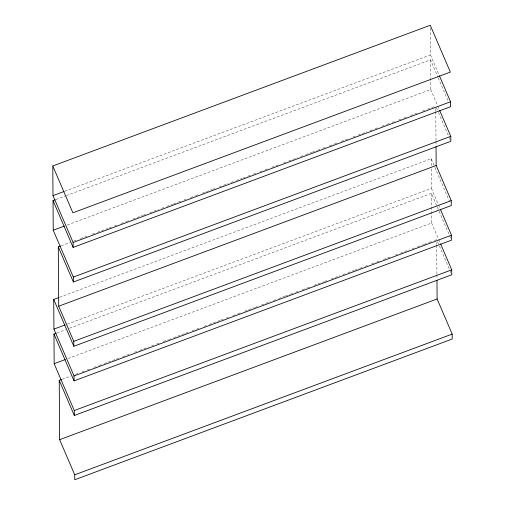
<?xml version="1.0" encoding="UTF-8"?>
<svg xmlns="http://www.w3.org/2000/svg" width="505" height="505" viewBox="0 0 505 505"><rect width="100%" height="100%" fill="white"/><g stroke="black" fill="none" stroke-linecap="round" stroke-linejoin="round"><path stroke-width="0.38" stroke-dasharray="2.52 1.89" d="M64.817 191.225L430.456 54.912L430.26 27.592M55.986 199.469L65.587 195.889M66.325 195.618L430.487 59.855L437.911 77.145M67.272 225.003L430.696 89.511L430.626 79.367M61.25 245.784L70.119 242.482M73.812 241.1L77.505 239.723M80.459 238.625L87.845 235.873M92.276 234.219L94.492 233.392M97.446 232.294L108.524 228.159M109.263 227.888L111.479 227.061M114.439 225.956L118.132 224.58M121.086 223.481L125.518 221.828M126.256 221.55L128.472 220.723M132.903 219.075L142.505 215.49M143.243 215.218L146.936 213.842M149.89 212.738L158.753 209.436M161.714 208.331L163.929 207.505M166.884 206.406L172.792 204.203M173.531 203.925L177.962 202.271M178.701 202L180.916 201.173M183.87 200.068L187.563 198.692M190.518 197.594L194.949 195.94M195.688 195.662L197.903 194.842M202.335 193.188L211.942 189.609M212.681 189.331L216.374 187.955M219.328 186.85L228.191 183.549M231.145 182.444L233.361 181.623M236.315 180.519L242.223 178.316M242.962 178.044L247.393 176.39M248.132 176.112L250.347 175.285M253.302 174.187L257.001 172.811M259.955 171.706L264.386 170.052M265.125 169.781L268.818 168.405M271.772 167.3L279.896 164.27M283.589 162.894L285.805 162.067M288.759 160.969L297.622 157.661M300.576 156.563L302.798 155.736M305.752 154.631L311.661 152.428M312.399 152.156L316.831 150.503M317.569 150.225L319.785 149.404M322.739 148.3L326.432 146.923M329.386 145.819L333.818 144.171M334.556 143.893L338.249 142.517M341.203 141.413L349.334 138.389M353.027 137.006L355.242 136.186M358.197 135.081L367.059 131.78M370.013 130.675L372.229 129.848M375.183 128.75L378.876 127.374M381.83 126.269L386.262 124.615M387 124.344L389.216 123.517M392.17 122.412L395.863 121.036M398.824 119.938L403.255 118.284M403.994 118.006L407.687 116.63M410.641 115.531L418.765 112.501M422.458 111.125L424.673 110.298M427.628 109.194L435.013 106.441M59.628 297.237L431.175 158.721L434.578 166.65M67.222 324.141L431.384 188.384L431.251 168.866M56.92 332.94L65.783 329.639M69.475 328.263L431.422 193.327L436.983 206.292M68.207 358.474L431.623 222.983L431.422 193.327M62.184 379.255L71.047 375.954M75.479 374.3L79.171 372.924M82.126 371.819L84.341 370.992M87.302 369.894L89.518 369.067M93.949 367.413L98.38 365.759M99.119 365.487L101.335 364.66M104.289 363.556L115.367 359.427M116.106 359.15L119.799 357.774M122.753 356.675L130.138 353.923M134.576 352.269L136.792 351.442M139.746 350.337L148.609 347.036M151.563 345.931L153.779 345.111M156.733 344.006L160.426 342.63M163.38 341.525L167.811 339.878M168.55 339.6L170.766 338.773M173.72 337.675L184.805 333.54M185.543 333.268L189.236 331.892M192.19 330.788L199.576 328.035M204.007 326.381L206.223 325.555M209.177 324.456L220.256 320.322M220.994 320.05L223.21 319.223M226.164 318.118L229.863 316.742M232.818 315.644L237.249 313.99M237.988 313.712L240.203 312.892M244.635 311.238L254.236 307.659M254.975 307.381L258.667 306.005M261.622 304.9L270.484 301.599M273.439 300.494L275.661 299.673M278.615 298.569L284.523 296.366M285.262 296.088L289.693 294.44M290.432 294.162L292.647 293.336M295.602 292.237L299.295 290.861M302.249 289.756L306.68 288.102M307.419 287.831L309.634 287.004M314.066 285.35L323.673 281.771M324.412 281.493L328.105 280.117M331.059 279.019L339.922 275.711M342.876 274.613L345.092 273.786M348.046 272.681L353.954 270.478M354.693 270.207L359.124 268.553M359.863 268.275L362.079 267.454M365.033 266.35L368.732 264.974M371.686 263.869L376.118 262.221M376.856 261.943L380.549 260.567M383.503 259.463L391.627 256.439M395.32 255.057L397.536 254.236M400.49 253.131L409.353 249.83M412.307 248.725L414.523 247.898M417.483 246.8L423.392 244.597M424.131 244.319L428.562 242.665M429.3 242.394L431.516 241.567M434.47 240.462L436.686 239.635M430.456 54.912L439.11 75.087M438.22 77.871L448.112 100.931M430.696 89.511L437.5 105.368M437.81 106.088L439.356 109.692M436.37 107.603L438.214 111.902M438.523 112.621L449.292 137.713M449.601 138.427L450.214 139.86M434.887 167.37L449.425 201.236M431.384 188.384L438.188 204.235M438.498 204.954L440.044 208.559M437.292 207.018L438.839 210.617M439.148 211.343L450.593 238M431.623 222.983L438.428 238.84M438.738 239.559L440.284 243.164M437.608 241.788L439.148 245.373M439.457 246.093L450.839 272.618M435.771 108.506L435.79 110.847M435.79 111.63L435.992 140.51M435.998 141.293L436.03 145.977M436.705 242.76L436.718 244.319M436.724 245.102L436.926 273.981M436.932 274.764L436.958 278.665M430.487 59.855L430.62 78.584M431.175 158.721L431.226 165.747"/><path stroke-width="0.76" d="M52.791 165.968L430.247 25.25L450.346 72.089L72.89 212.807L52.791 165.968L52.993 195.631L73.099 242.469L73.13 247.412L450.586 106.694L450.555 101.751L439.419 75.807M52.993 195.631L64.078 191.496M439.659 110.412L450.795 136.35L450.832 141.299L73.376 282.017L73.339 277.075L53.24 230.23L53.031 200.573L55.247 199.746M53.24 230.23L64.318 226.101M436.036 146.753L436.168 165.489L451.243 200.618L451.281 205.56L73.825 346.278L73.787 341.336L58.713 306.207L58.296 246.888L60.512 246.061M73.099 242.469L450.555 101.751M73.339 277.075L450.795 136.35M440.354 209.278L451.489 235.223L451.52 240.165L74.065 380.884L74.027 375.941L53.928 329.102L53.719 299.44L58.889 297.514M58.713 306.207L436.168 165.489M53.928 329.102L65.006 324.967M440.594 243.883L451.729 269.822L451.76 274.77L74.304 415.489L74.273 410.54L54.168 363.701L53.966 334.045L56.181 333.218M73.787 341.336L451.243 200.618M54.168 363.701L65.252 359.573M436.97 280.224L437.103 298.96L452.177 334.089L452.209 339.032L74.753 479.75L74.721 474.807L59.647 439.678L59.23 380.36L61.446 379.533M74.027 375.941L451.489 235.223M74.273 410.54L451.729 269.822M59.647 439.678L437.103 298.96M74.721 474.807L452.177 334.089M53.031 200.573L73.13 247.412M58.296 246.888L73.376 282.017M53.719 299.44L73.825 346.278M53.966 334.045L74.065 380.884M59.23 380.36L74.304 415.489"/></g></svg>
